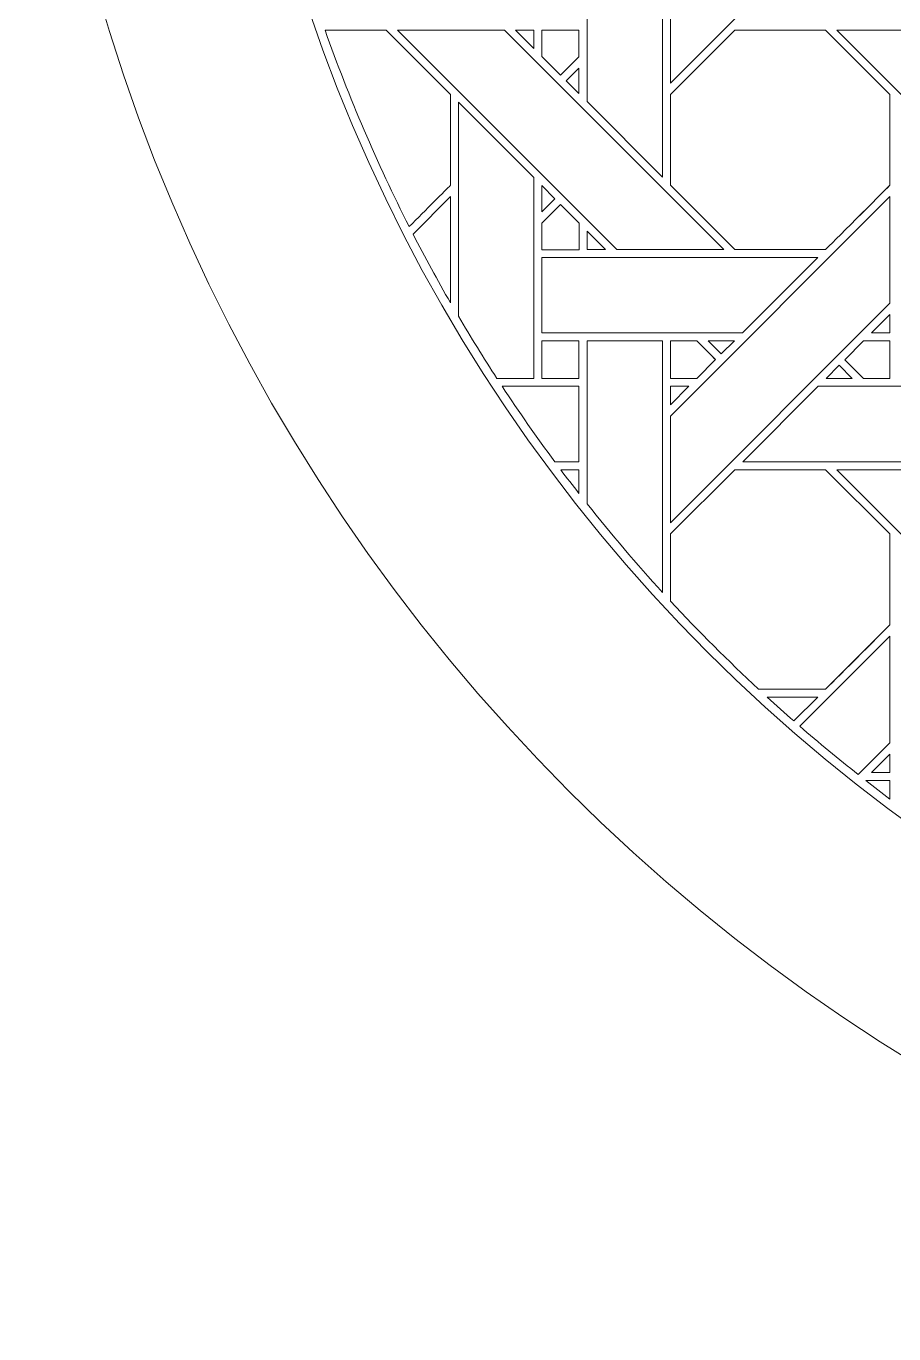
# Model space of a CAD drawing. Header units: inches. Extents: x 8.38 to 16.38, y 5.09 to 13.09.
# Drawn here: x 8.383 to 10.256, y 5.095 to 7.917 of the extents above; entities that cross this region are included whole.
import ezdxf

# ---------------------------------------------------------------- set-up
doc = ezdxf.new("R2010")
doc.units = ezdxf.units.IN
doc.header["$MEASUREMENT"] = 0
doc.layers.add('Design', color=7, linetype='Continuous', lineweight=0)

msp = doc.modelspace()

# ---------------------------------------------------------------- linework, layer by layer
at = {"layer": 'Design'}
for points, knots in [([(12.3829, 13.0948), (10.1737, 13.0948), (8.3829, 11.3039), (8.3829, 9.0948), (8.3829, 6.8856), (10.1737, 5.0948), (12.3829, 5.0948), (14.592, 5.0948), (16.3829, 6.8856), (16.3829, 9.0948), (16.3829, 11.3039), (14.592, 13.0948), (12.3829, 13.0948)], [0, 0, 0, 0, 1, 1, 1, 2, 2, 2, 3, 3, 3, 4, 4, 4, 4]), ([(12.3829, 12.6711), (10.4077, 12.6711), (8.8066, 11.0699), (8.8066, 9.0948), (8.8066, 7.1196), (10.4077, 5.5185), (12.3829, 5.5185), (14.358, 5.5185), (15.9592, 7.1196), (15.9592, 9.0948), (15.9592, 11.0699), (14.358, 12.6711), (12.3829, 12.6711)], [0, 0, 0, 0, 1, 1, 1, 2, 2, 2, 3, 3, 3, 4, 4, 4, 4]), ([(9.7742, 8.0244), (9.7742, 8.0244), (10.2479, 8.498), (10.2479, 8.498), (10.2479, 8.498), (10.2479, 8.2679), (10.2479, 8.2679), (10.2479, 8.2679), (9.7742, 7.7943), (9.7742, 7.7943), (9.7742, 7.7943), (9.7742, 8.0244), (9.7742, 8.0244)], [0, 0, 0, 0, 1, 1, 1, 2, 2, 2, 3, 3, 3, 4, 4, 4, 4]), ([(9.7571, 8.1865), (9.7571, 8.1865), (9.7571, 7.5914), (9.7571, 7.5914), (9.7571, 7.5914), (9.5942, 7.7543), (9.5942, 7.7543), (9.5942, 7.7543), (9.5942, 8.1865), (9.5942, 8.1865), (9.5942, 8.1865), (9.7571, 8.1865), (9.7571, 8.1865)], [0, 0, 0, 0, 1, 1, 1, 2, 2, 2, 3, 3, 3, 4, 4, 4, 4]), ([(9.0283, 7.9086), (9.0283, 7.9086), (9.1604, 7.9086), (9.1604, 7.9086), (9.1604, 7.9086), (9.2991, 7.7699), (9.2991, 7.7699), (9.2991, 7.7699), (9.2991, 7.5737), (9.2991, 7.5737), (9.2886, 7.5631), (9.2455, 7.52), (9.21, 7.4845), (9.1406, 7.621), (9.0799, 7.7626), (9.0283, 7.9086)], [0, 0, 0, 0, 1, 1, 1, 2, 2, 2, 3, 3, 3, 4, 4, 4, 5, 5, 5, 5]), ([(9.0283, 7.9086), (9.0283, 7.9086), (9.1604, 7.9086), (9.1604, 7.9086), (9.1604, 7.9086), (9.2991, 7.7699), (9.2991, 7.7699), (9.2991, 7.7699), (9.2991, 7.5737), (9.2991, 7.5737), (9.2886, 7.563), (9.2455, 7.52), (9.21, 7.4845), (9.1406, 7.621), (9.0799, 7.7626), (9.0283, 7.9086)], [0, 0, 0, 0, 1, 1, 1, 2, 2, 2, 3, 3, 3, 4, 4, 4, 5, 5, 5, 5]), ([(9.1846, 7.9086), (9.1846, 7.9086), (9.4156, 7.9086), (9.4156, 7.9086), (9.4156, 7.9086), (9.8892, 7.435), (9.8892, 7.435), (9.8892, 7.435), (9.6582, 7.435), (9.6582, 7.435), (9.6582, 7.435), (9.1846, 7.9086), (9.1846, 7.9086)], [0, 0, 0, 0, 1, 1, 1, 2, 2, 2, 3, 3, 3, 4, 4, 4, 4]), ([(9.4791, 7.9086), (9.4791, 7.9086), (9.4791, 7.8688), (9.4791, 7.8688), (9.4791, 7.8688), (9.4397, 7.9086), (9.4397, 7.9086), (9.4397, 7.9086), (9.4791, 7.9086), (9.4791, 7.9086)], [0, 0, 0, 0, 1, 1, 1, 2, 2, 2, 3, 3, 3, 3]), ([(9.5766, 7.9086), (9.5766, 7.9086), (9.5766, 7.851), (9.5766, 7.851), (9.5766, 7.851), (9.5366, 7.8111), (9.5366, 7.8111), (9.5366, 7.8111), (9.4963, 7.8514), (9.4963, 7.8514), (9.4963, 7.8514), (9.4963, 7.9086), (9.4963, 7.9086), (9.4963, 7.9086), (9.5766, 7.9086), (9.5766, 7.9086)], [0, 0, 0, 0, 1, 1, 1, 2, 2, 2, 3, 3, 3, 4, 4, 4, 5, 5, 5, 5]), ([(9.5366, 7.8111), (9.5366, 7.8111), (9.4963, 7.8514), (9.4963, 7.8514), (9.4963, 7.8514), (9.4963, 7.9086), (9.4963, 7.9086), (9.4963, 7.9086), (9.5766, 7.9086), (9.5766, 7.9086), (9.5766, 7.9086), (9.5766, 7.851), (9.5766, 7.851), (9.5766, 7.851), (9.5366, 7.8111), (9.5366, 7.8111)], [0, 0, 0, 0, 1, 1, 1, 2, 2, 2, 3, 3, 3, 4, 4, 4, 5, 5, 5, 5]), ([(9.7742, 7.5742), (9.7742, 7.5742), (9.7742, 7.7699), (9.7742, 7.7699), (9.7742, 7.7699), (9.9129, 7.9086), (9.9129, 7.9086), (9.9129, 7.9086), (10.1091, 7.9086), (10.1091, 7.9086), (10.1091, 7.9086), (10.2478, 7.7699), (10.2478, 7.7699), (10.2478, 7.7699), (10.2478, 7.5737), (10.2478, 7.5737), (10.23, 7.5557), (10.1181, 7.444), (10.1091, 7.435), (10.1091, 7.435), (9.9134, 7.435), (9.9134, 7.435), (9.9134, 7.435), (9.7742, 7.5742), (9.7742, 7.5742)], [0, 0, 0, 0, 1, 1, 1, 2, 2, 2, 3, 3, 3, 4, 4, 4, 5, 5, 5, 6, 6, 6, 7, 7, 7, 8, 8, 8, 8]), ([(9.7742, 7.7699), (9.7742, 7.7699), (9.9129, 7.9086), (9.9129, 7.9086), (9.9129, 7.9086), (10.1091, 7.9086), (10.1091, 7.9086), (10.1091, 7.9086), (10.2478, 7.7699), (10.2478, 7.7699), (10.2478, 7.7699), (10.2478, 7.5737), (10.2478, 7.5737), (10.2301, 7.5558), (10.1182, 7.444), (10.1091, 7.435), (10.1091, 7.435), (9.9134, 7.435), (9.9134, 7.435), (9.9134, 7.435), (9.7742, 7.5742), (9.7742, 7.5742), (9.7742, 7.5742), (9.7742, 7.7699), (9.7742, 7.7699)], [0, 0, 0, 0, 1, 1, 1, 2, 2, 2, 3, 3, 3, 4, 4, 4, 5, 5, 5, 6, 6, 6, 7, 7, 7, 8, 8, 8, 8]), ([(10.1334, 7.9086), (10.1334, 7.9086), (10.3643, 7.9086), (10.3643, 7.9086), (10.3643, 7.9086), (10.838, 7.435), (10.838, 7.435), (10.838, 7.435), (10.6069, 7.435), (10.6069, 7.435), (10.6069, 7.435), (10.1334, 7.9086), (10.1334, 7.9086)], [0, 0, 0, 0, 1, 1, 1, 2, 2, 2, 3, 3, 3, 4, 4, 4, 4]), ([(9.5766, 7.8268), (9.5766, 7.8268), (9.5766, 7.7716), (9.5766, 7.7716), (9.5766, 7.7716), (9.5488, 7.799), (9.5488, 7.799), (9.5488, 7.799), (9.5766, 7.8268), (9.5766, 7.8268)], [0, 0, 0, 0, 1, 1, 1, 2, 2, 2, 3, 3, 3, 3]), ([(9.3163, 7.291), (9.3163, 7.291), (9.3163, 7.7528), (9.3163, 7.7528), (9.3163, 7.7528), (9.4791, 7.5906), (9.4791, 7.5906), (9.4791, 7.5906), (9.4791, 7.157), (9.4791, 7.157), (9.4791, 7.157), (9.3993, 7.157), (9.3993, 7.157), (9.3707, 7.201), (9.343, 7.2457), (9.3163, 7.291)], [0, 0, 0, 0, 1, 1, 1, 2, 2, 2, 3, 3, 3, 4, 4, 4, 5, 5, 5, 5]), ([(9.4964, 7.5164), (9.4964, 7.5164), (9.4964, 7.5732), (9.4964, 7.5732), (9.4964, 7.5732), (9.5246, 7.5446), (9.5246, 7.5446), (9.5246, 7.5446), (9.4964, 7.5164), (9.4964, 7.5164)], [0, 0, 0, 0, 1, 1, 1, 2, 2, 2, 3, 3, 3, 3]), ([(9.2992, 7.5492), (9.2992, 7.5492), (9.2992, 7.32), (9.2992, 7.32), (9.271, 7.3687), (9.2441, 7.4182), (9.2183, 7.4684), (9.2183, 7.4684), (9.2992, 7.5492), (9.2992, 7.5492)], [0, 0, 0, 0, 1, 1, 1, 2, 2, 2, 3, 3, 3, 3]), ([(9.7742, 7.0756), (9.7742, 7.0756), (10.2479, 7.5492), (10.2479, 7.5492), (10.2479, 7.5492), (10.2479, 7.3192), (10.2479, 7.3192), (10.2479, 7.3192), (9.7742, 6.8455), (9.7742, 6.8455), (9.7742, 6.8455), (9.7742, 7.0756), (9.7742, 7.0756)], [0, 0, 0, 0, 1, 1, 1, 2, 2, 2, 3, 3, 3, 4, 4, 4, 4]), ([(9.4963, 7.4347), (9.4963, 7.4347), (9.4963, 7.492), (9.4963, 7.492), (9.4963, 7.492), (9.5367, 7.5323), (9.5367, 7.5323), (9.5367, 7.5323), (9.577, 7.492), (9.577, 7.492), (9.577, 7.492), (9.577, 7.4347), (9.577, 7.4347), (9.577, 7.4347), (9.4963, 7.4347), (9.4963, 7.4347)], [0, 0, 0, 0, 1, 1, 1, 2, 2, 2, 3, 3, 3, 4, 4, 4, 5, 5, 5, 5]), ([(9.5367, 7.5323), (9.5367, 7.5323), (9.577, 7.492), (9.577, 7.492), (9.577, 7.492), (9.577, 7.4347), (9.577, 7.4347), (9.577, 7.4347), (9.4963, 7.4347), (9.4963, 7.4347), (9.4963, 7.4347), (9.4963, 7.492), (9.4963, 7.492), (9.4963, 7.492), (9.5367, 7.5323), (9.5367, 7.5323)], [0, 0, 0, 0, 1, 1, 1, 2, 2, 2, 3, 3, 3, 4, 4, 4, 5, 5, 5, 5]), ([(9.634, 7.4349), (9.634, 7.4349), (9.5943, 7.4349), (9.5943, 7.4349), (9.5943, 7.4349), (9.5943, 7.4747), (9.5943, 7.4747), (9.5943, 7.4747), (9.634, 7.4349), (9.634, 7.4349)], [0, 0, 0, 0, 1, 1, 1, 2, 2, 2, 3, 3, 3, 3]), ([(9.4964, 7.255), (9.4964, 7.255), (9.4964, 7.4177), (9.4964, 7.4177), (9.4964, 7.4177), (10.0921, 7.4177), (10.0921, 7.4177), (10.0921, 7.4177), (9.9293, 7.255), (9.9293, 7.255), (9.9293, 7.255), (9.4964, 7.255), (9.4964, 7.255)], [0, 0, 0, 0, 1, 1, 1, 2, 2, 2, 3, 3, 3, 4, 4, 4, 4]), ([(10.2081, 7.255), (10.2081, 7.255), (10.2479, 7.2948), (10.2479, 7.2948), (10.2479, 7.2948), (10.2479, 7.255), (10.2479, 7.255), (10.2479, 7.255), (10.2081, 7.255), (10.2081, 7.255)], [0, 0, 0, 0, 1, 1, 1, 2, 2, 2, 3, 3, 3, 3]), ([(9.4963, 7.2377), (9.4963, 7.2377), (9.5766, 7.2377), (9.5766, 7.2377), (9.5766, 7.2377), (9.5766, 7.1569), (9.5766, 7.1569), (9.5766, 7.1569), (9.4963, 7.1569), (9.4963, 7.1569), (9.4963, 7.1569), (9.4963, 7.2377), (9.4963, 7.2377)], [0, 0, 0, 0, 1, 1, 1, 2, 2, 2, 3, 3, 3, 4, 4, 4, 4]), ([(9.4963, 7.2377), (9.4963, 7.2377), (9.5766, 7.2377), (9.5766, 7.2377), (9.5766, 7.2377), (9.5766, 7.1569), (9.5766, 7.1569), (9.5766, 7.1569), (9.4963, 7.1569), (9.4963, 7.1569), (9.4963, 7.1569), (9.4963, 7.2377), (9.4963, 7.2377)], [0, 0, 0, 0, 1, 1, 1, 2, 2, 2, 3, 3, 3, 4, 4, 4, 4]), ([(9.7571, 7.2377), (9.7571, 7.2377), (9.7571, 6.6948), (9.7571, 6.6948), (9.7006, 6.7566), (9.6462, 6.8204), (9.5942, 6.8861), (9.5942, 6.8861), (9.5942, 7.2377), (9.5942, 7.2377), (9.5942, 7.2377), (9.7571, 7.2377), (9.7571, 7.2377)], [0, 0, 0, 0, 1, 1, 1, 2, 2, 2, 3, 3, 3, 4, 4, 4, 4]), ([(9.8716, 7.1974), (9.8716, 7.1974), (9.8312, 7.1569), (9.8312, 7.1569), (9.8312, 7.1569), (9.7742, 7.1569), (9.7742, 7.1569), (9.7742, 7.1569), (9.7742, 7.2377), (9.7742, 7.2377), (9.7742, 7.2377), (9.8313, 7.2377), (9.8313, 7.2377), (9.8364, 7.2326), (9.8672, 7.2018), (9.8716, 7.1974)], [0, 0, 0, 0, 1, 1, 1, 2, 2, 2, 3, 3, 3, 4, 4, 4, 5, 5, 5, 5]), ([(9.8716, 7.1974), (9.8716, 7.1974), (9.8312, 7.1569), (9.8312, 7.1569), (9.8312, 7.1569), (9.7742, 7.1569), (9.7742, 7.1569), (9.7742, 7.1569), (9.7742, 7.2377), (9.7742, 7.2377), (9.7742, 7.2377), (9.8313, 7.2377), (9.8313, 7.2377), (9.8367, 7.2323), (9.8716, 7.1974), (9.8716, 7.1974)], [0, 0, 0, 0, 1, 1, 1, 2, 2, 2, 3, 3, 3, 4, 4, 4, 5, 5, 5, 5]), ([(9.8556, 7.2377), (9.8556, 7.2377), (9.9121, 7.2377), (9.9121, 7.2377), (9.9121, 7.2377), (9.8838, 7.2096), (9.8838, 7.2096), (9.8838, 7.2096), (9.8556, 7.2377), (9.8556, 7.2377)], [0, 0, 0, 0, 1, 1, 1, 2, 2, 2, 3, 3, 3, 3]), ([(10.1908, 7.2377), (10.1908, 7.2377), (10.2479, 7.2377), (10.2479, 7.2377), (10.2479, 7.2377), (10.2479, 7.1569), (10.2479, 7.1569), (10.2479, 7.1569), (10.1907, 7.1569), (10.1907, 7.1569), (10.1907, 7.1569), (10.1504, 7.1973), (10.1504, 7.1973), (10.1504, 7.1973), (10.1908, 7.2377), (10.1908, 7.2377)], [0, 0, 0, 0, 1, 1, 1, 2, 2, 2, 3, 3, 3, 4, 4, 4, 5, 5, 5, 5]), ([(10.1504, 7.1973), (10.1504, 7.1973), (10.1908, 7.2377), (10.1908, 7.2377), (10.1908, 7.2377), (10.2479, 7.2377), (10.2479, 7.2377), (10.2479, 7.2377), (10.2479, 7.1569), (10.2479, 7.1569), (10.2479, 7.1569), (10.1907, 7.1569), (10.1907, 7.1569), (10.1907, 7.1569), (10.1504, 7.1973), (10.1504, 7.1973)], [0, 0, 0, 0, 1, 1, 1, 2, 2, 2, 3, 3, 3, 4, 4, 4, 5, 5, 5, 5]), ([(10.1666, 7.157), (10.1666, 7.157), (10.11, 7.157), (10.11, 7.157), (10.11, 7.157), (10.1383, 7.1852), (10.1383, 7.1852), (10.1383, 7.1852), (10.1666, 7.157), (10.1666, 7.157)], [0, 0, 0, 0, 1, 1, 1, 2, 2, 2, 3, 3, 3, 3]), ([(9.5766, 7.1398), (9.5766, 7.1398), (9.5766, 6.977), (9.5766, 6.977), (9.5766, 6.977), (9.5244, 6.977), (9.5244, 6.977), (9.485, 7.0301), (9.4471, 7.0845), (9.4106, 7.1398), (9.4106, 7.1398), (9.5766, 7.1398), (9.5766, 7.1398)], [0, 0, 0, 0, 1, 1, 1, 2, 2, 2, 3, 3, 3, 4, 4, 4, 4]), ([(9.8141, 7.1398), (9.8141, 7.1398), (9.7742, 7.1), (9.7742, 7.1), (9.7742, 7.1), (9.7742, 7.1398), (9.7742, 7.1398), (9.7742, 7.1398), (9.8141, 7.1398), (9.8141, 7.1398)], [0, 0, 0, 0, 1, 1, 1, 2, 2, 2, 3, 3, 3, 3]), ([(9.93, 6.977), (9.93, 6.977), (10.0929, 7.1398), (10.0929, 7.1398), (10.0929, 7.1398), (10.5253, 7.1398), (10.5253, 7.1398), (10.5253, 7.1398), (10.5253, 6.977), (10.5253, 6.977), (10.5253, 6.977), (9.93, 6.977), (9.93, 6.977)], [0, 0, 0, 0, 1, 1, 1, 2, 2, 2, 3, 3, 3, 4, 4, 4, 4]), ([(9.5766, 6.9084), (9.5633, 6.9254), (9.5501, 6.9426), (9.5371, 6.9599), (9.5371, 6.9599), (9.5766, 6.9599), (9.5766, 6.9599), (9.5766, 6.9599), (9.5766, 6.9084), (9.5766, 6.9084)], [0, 0, 0, 0, 1, 1, 1, 2, 2, 2, 3, 3, 3, 3]), ([(9.7742, 6.6764), (9.7742, 6.6764), (9.7742, 6.8211), (9.7742, 6.8211), (9.7742, 6.8211), (9.9129, 6.9598), (9.9129, 6.9598), (9.9129, 6.9598), (10.1091, 6.9598), (10.1091, 6.9598), (10.1091, 6.9598), (10.2478, 6.8211), (10.2478, 6.8211), (10.2478, 6.8211), (10.2478, 6.6249), (10.2478, 6.6249), (10.23, 6.607), (10.1181, 6.4952), (10.1091, 6.4862), (10.1091, 6.4862), (9.9644, 6.4862), (9.9644, 6.4862), (9.8986, 6.5472), (9.8352, 6.6107), (9.7742, 6.6764)], [0, 0, 0, 0, 1, 1, 1, 2, 2, 2, 3, 3, 3, 4, 4, 4, 5, 5, 5, 6, 6, 6, 7, 7, 7, 8, 8, 8, 8]), ([(9.7742, 6.6764), (9.7742, 6.6764), (9.7742, 6.8211), (9.7742, 6.8211), (9.7742, 6.8211), (9.9129, 6.9598), (9.9129, 6.9598), (9.9129, 6.9598), (10.1091, 6.9598), (10.1091, 6.9598), (10.1091, 6.9598), (10.2478, 6.8211), (10.2478, 6.8211), (10.2478, 6.8211), (10.2478, 6.6249), (10.2478, 6.6249), (10.2297, 6.6066), (10.1178, 6.4949), (10.1091, 6.4862), (10.1091, 6.4862), (9.9644, 6.4862), (9.9644, 6.4862), (9.8986, 6.5472), (9.8352, 6.6107), (9.7742, 6.6764)], [0, 0, 0, 0, 1, 1, 1, 2, 2, 2, 3, 3, 3, 4, 4, 4, 5, 5, 5, 6, 6, 6, 7, 7, 7, 8, 8, 8, 8]), ([(10.1334, 6.9599), (10.1334, 6.9599), (10.3643, 6.9599), (10.3643, 6.9599), (10.3643, 6.9599), (10.838, 6.4862), (10.838, 6.4862), (10.838, 6.4862), (10.6069, 6.4862), (10.6069, 6.4862), (10.6069, 6.4862), (10.1334, 6.9599), (10.1334, 6.9599)], [0, 0, 0, 0, 1, 1, 1, 2, 2, 2, 3, 3, 3, 4, 4, 4, 4]), ([(10.2479, 6.6005), (10.2479, 6.6005), (10.2479, 6.3705), (10.2479, 6.3705), (10.2479, 6.3705), (10.1793, 6.3019), (10.1793, 6.3019), (10.1366, 6.3357), (10.0946, 6.3704), (10.0534, 6.4061), (10.0534, 6.4061), (10.2479, 6.6005), (10.2479, 6.6005)], [0, 0, 0, 0, 1, 1, 1, 2, 2, 2, 3, 3, 3, 4, 4, 4, 4]), ([(10.0921, 6.469), (10.0921, 6.469), (10.0406, 6.4175), (10.0406, 6.4175), (10.0212, 6.4345), (10.0019, 6.4516), (9.9829, 6.469), (9.9829, 6.469), (10.0921, 6.469), (10.0921, 6.469)], [0, 0, 0, 0, 1, 1, 1, 2, 2, 2, 3, 3, 3, 3]), ([(10.2081, 6.3063), (10.2081, 6.3063), (10.2479, 6.3461), (10.2479, 6.3461), (10.2479, 6.3461), (10.2479, 6.3063), (10.2479, 6.3063), (10.2479, 6.3063), (10.2081, 6.3063), (10.2081, 6.3063)], [0, 0, 0, 0, 1, 1, 1, 2, 2, 2, 3, 3, 3, 3]), ([(10.1958, 6.289), (10.1958, 6.289), (10.2479, 6.289), (10.2479, 6.289), (10.2479, 6.289), (10.2479, 6.2491), (10.2479, 6.2491), (10.2304, 6.2622), (10.213, 6.2756), (10.1958, 6.289)], [0, 0, 0, 0, 1, 1, 1, 2, 2, 2, 3, 3, 3, 3])]:
    msp.add_open_spline(points, degree=3, knots=knots, dxfattribs=at)

doc.saveas('drawing.dxf')
